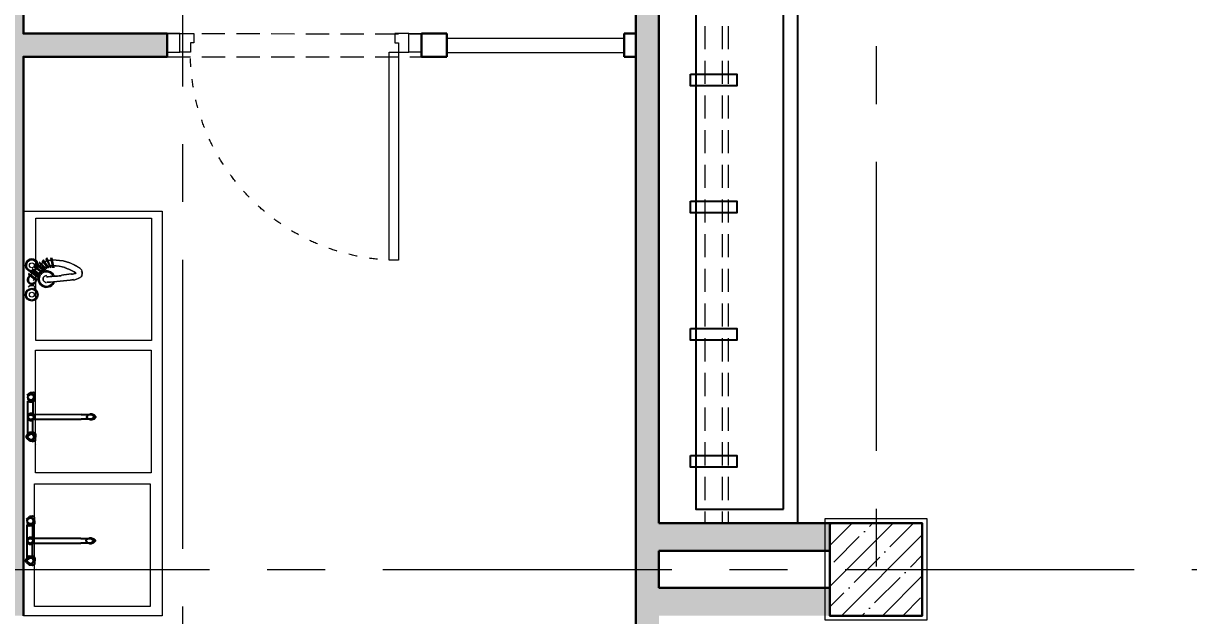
# Model space of a CAD drawing. Header units: millimetres. Extents: x -8689834 to 9419935, y 0 to 233063.
# Drawn here: x -203923 to -198881, y 112401 to 114963 of the extents above; entities that cross this region are included whole.
import ezdxf
from ezdxf import colors
from ezdxf.entities.mleader import LeaderData, LeaderLine
from ezdxf.math import Vec2, Vec3

# ---------------------------------------------------------------- set-up
doc = ezdxf.new("R2010")
doc.units = ezdxf.units.MM
doc.header["$MEASUREMENT"] = 0
for name, pattern in [('ACAD_ISO03W100', [30, 12, -18]), ('ADSK_Штриховая_ш2 п1', [3, 2, -1]), ('CENTER', [2, 1.25, -0.25, 0.25, -0.25])]:
    doc.linetypes.add(name, pattern=pattern)
doc.layers.get('0').update_dxf_attribs({"color": 250, "lineweight": 9})
for name, color, linetype, lineweight in [('АР_Двери', 175, 'Continuous', 18), ('АР_Колонны', 250, 'Continuous', 30), ('АР_Колонны Штрих', 250, 'Continuous', 5), ('АР_Оси', 195, 'Continuous', 9), ('АР_Отметки', 250, 'Continuous', 15), ('АР_Перегородки газоблок', 165, 'Continuous', 30), ('АР_Перегородки газоблок_Штрих', 165, 'Continuous', 5), ('АР_тонкая линия', 250, 'Continuous', 0), ('Оборудование пищеблок', 250, 'Continuous', 5), ('ТХ_пищеблок', 30, 'Continuous', 20)]:
    doc.layers.add(name, color=color, linetype=linetype, lineweight=lineweight)
doc.layers.add('ТХ_сантехника', color=253, linetype='Continuous')
doc.styles.add('ISOCPEUR', font='isocpeur.ttf', dxfattribs={"width": 0.7})

# ---------------------------------------------------------------- blocks, each defined once
blk = doc.blocks.new('раковина столовая 2')
for points in [[(970111.9, -22806.1), (970111.9, -17235.9), (969511.9, -17235.9), (969511.9, -22806.1)], [(969571.9, -22746.1), (969571.9, -17314), (969951.9, -17314), (969951.9, -22746.1)], [(969974.7, -20864), (969774.7, -20864), (969774.7, -20914), (969974.7, -20914)], [(969974.7, -21414), (969774.7, -21414), (969774.7, -21464), (969974.7, -21464)], [(969974.7, -21964), (969774.7, -21964), (969774.7, -22014), (969974.7, -22014)], [(969974.7, -22514), (969774.7, -22514), (969774.7, -22564), (969974.7, -22564)]]:
    blk.add_lwpolyline(points, close=True)
blk = doc.blocks.new('*U781')
for points in [[(0, 0), (0, -80), (55, -80), (55, 0), (0, 0)], [(55, -80), (55, 0), (115, 0), (115, -40), (100, -40), (100, -80), (55, -80)], [(1045, -80), (1045, 0), (985, 0), (985, -40), (1000, -40), (1000, -80), (1045, -80)], [(1100, 0), (1100, -80), (1045, -80), (1045, 0), (1100, 0)]]:
    blk.add_lwpolyline(points)
blk.add_lwpolyline([(100, -80), (100, -980), (140, -980), (140, -80)], close=True)
at = {"linetype": 'ACAD_ISO03W100', "ltscale": 3}
blk.add_arc((100, -80), 900, 270, 0, dxfattribs=at)
blk = doc.blocks.new('A$C8adc73d5')
at = {"layer": 'Оборудование пищеблок', "color": 217, "true_color": 0x93278f}
for points in [[(1750, 0), (0, 0), (0, 600), (1750, 600)], [(570.1, 51.5), (40.1, 51.5), (40.1, 551.5), (570.1, 551.5)], [(1148.2, 46.9), (618.2, 46.9), (618.2, 546.9), (1148.2, 546.9)], [(1719.4, 46.3), (1189.4, 46.3), (1189.4, 546.3), (1719.4, 546.3)]]:
    blk.add_lwpolyline(points, close=True, dxfattribs=at)
blk = doc.blocks.new('_DotSmall')
at = {"color": 0, "linetype": 'ByBlock', "const_width": 0.5}
blk.add_lwpolyline([(-0.0625, 0, 1), (0.0625, 0, 1)], format="xyb", close=True, dxfattribs=at)

msp = doc.modelspace()

# ---------------------------------------------------------------- hatches: boundary and pattern name
at = {"layer": 'АР_Колонны Штрих', "ltscale": 100}
h = msp.add_hatch(dxfattribs=at)
h.set_pattern_fill('ANSI35', color=256, scale=500)
h.set_pattern_definition([(45, (-1157486.01, 152672.16), (-88.388348, 88.388348), []), (45, (-1157397.63, 152672.16), (-88.388348, 88.388348), [156.25, -31.25, 0, -31.25])])
h.paths.add_polyline_path([(-200033.915, 112800.682), (-200433.915, 112800.682), (-200433.915, 112400.682), (-200033.915, 112400.682)])
at = {"layer": 'АР_Перегородки газоблок_Штрих', "ltscale": 100}
h = msp.add_hatch(dxfattribs=at)
h.set_pattern_fill('AR-CONC', color=256, scale=30)
h.set_pattern_definition([(50, (0, 0), (215.17805, -18.82564), [22.5, -247.5]), (355, (0, 0), (-41.6254, 225.65764), [18, -198]), (100.45144, (17.93, -1.57), (173.55265, 206.832), [19.12206, -210.34263]), (46.1842, (0, 60), (320.1724, -49.65578), [33.75, -371.25]), (96.63564, (26.68, 55.86), (280.3986, 292.2356), [28.6831, -315.51413]), (351.18416, (0, 60), (280.3986, 292.2356), [27, -297]), (21, (30, 45), (179.07212, -120.78567), [22.5, -247.5]), (326, (30, 45), (72.9946, 217.54501), [18, -198]), (71.45144, (44.92, 34.93), (252.06671, 96.75935), [19.12206, -210.34263]), (37.5, (0, 0), (3.647957, 99.868156), [0, -195.6, 0, -201, 0, -198.75]), (7.5, (0, 0), (78.92086, 118.323514), [0, -114.6, 0, -191.1, 0, -75.75]), (327.5, (-66.9, 0), (160.14673, -6.766462), [0, -75, 0, -234, 0, -310.5]), (317.5, (-96.9, 0), (174.95585, 30.031495), [0, -97.5, 0, -155.4, 0, -220.5])])
h.paths.add_polyline_path([(-201173.791, 118370.892), (-201173.6, 118400.654), (-200433.915, 118400.682), (-200433.915, 118520.682), (-201273.392, 118520.65), (-201273.39, 115964.62), (-201273.322, 115964.62), (-201273.39, 115627.62), (-201273.39, 115600.682), (-201173.788, 115600.682)])
h.paths.add_polyline_path([(-201173.788, 115600.682), (-201273.39, 115600.106), (-201273.39, 115007.167), (-201273.388, 112600.682), (-201173.388, 112600.682), (-201173.388, 112680.682), (-200433.915, 112680.682), (-200433.915, 112800.682), (-200573.786, 112800.682), (-200573.786, 112800.677), (-201173.786, 112800.677)])
h.paths.add_polyline_path([(-200433.915, 112520.652), (-201173.388, 112520.651), (-201173.388, 112600.682), (-201273.388, 112600.682), (-201273.387, 110702.537), (-201173.387, 110702.536), (-201173.388, 112400.651), (-200433.917, 112400.652), (-200433.915, 112400.652)])
h = msp.add_hatch(dxfattribs=at)
h.set_pattern_fill('AR-CONC', color=256, scale=30)
h.set_pattern_definition([(50, (0.09, 1576.72), (215.17805, -18.82564), [22.5, -247.5]), (355, (0.09, 1576.72), (-41.6254, 225.65764), [18, -198]), (100.45144, (18.02, 1575.15), (173.55265, 206.832), [19.12206, -210.34263]), (46.1842, (0.09, 1636.72), (320.1724, -49.65578), [33.75, -371.25]), (96.63564, (26.77, 1632.6), (280.3986, 292.2356), [28.6831, -315.51413]), (351.18416, (0.09, 1636.72), (280.3986, 292.2356), [27, -297]), (21, (30.1, 1621.72), (179.07212, -120.78567), [22.5, -247.5]), (326, (30.1, 1621.72), (72.9946, 217.54501), [18, -198]), (71.45144, (45.02, 1611.66), (252.06671, 96.75935), [19.12206, -210.34263]), (37.5, (0.09, 1576.72), (3.647957, 99.868156), [0, -195.6, 0, -201, 0, -198.75]), (7.5, (0.09, 1576.72), (78.92086, 118.323514), [0, -114.6, 0, -191.1, 0, -75.75]), (327.5, (-66.81, 1576.72), (160.14673, -6.766462), [0, -75, 0, -234, 0, -310.5]), (317.5, (-96.8, 1576.72), (174.95585, 30.031495), [0, -97.5, 0, -155.4, 0, -220.5])])
h.paths.add_polyline_path([(-201293.298, 117094.413), (-201947.836, 117094.334), (-201947.835, 116994.26), (-201293.297, 116994.373)])
h.paths.add_polyline_path([(-203077.839, 117094.297), (-204022.734, 117094.261), (-204022.734, 114793.779), (-205930.847, 114793.779), (-205930.847, 114693.779), (-204022.734, 114693.779), (-204022.734, 112500.393), (-206033.901, 112500.682), (-206033.915, 112400.682), (-203922.641, 112400.379), (-203922.734, 114817.845), (-203300.275, 114817.845), (-203300.275, 114917.845), (-203922.641, 114917.845), (-203922.641, 116994.265), (-203077.835, 116994.297)])

# ---------------------------------------------------------------- linework, layer by layer
at = {"ltscale": 100}
msp.add_lwpolyline([(-200453.915, 112820.682), (-200013.915, 112820.682), (-200013.915, 112380.682), (-200453.915, 112380.682)], close=True, dxfattribs=at)
at = {"layer": 'АР_Колонны', "ltscale": 100}
msp.add_lwpolyline([(-200433.915, 112800.682), (-200033.915, 112800.682), (-200033.915, 112400.682), (-200433.915, 112400.682)], close=True, dxfattribs=at)
at = {"layer": 'АР_Оси', "linetype": 'CENTER', "ltscale": 1000}
for p, q in [((-203233.822, 135939.875), (-203233.822, 80207.526)), ((-200233.915, 134363.151), (-200233.915, 78630.803)), ((-224367.609, 112600.682), (-141189.207, 112600.682))]:
    msp.add_line(p, q, dxfattribs=at)
at = {"layer": 'АР_Перегородки газоблок', "color": 253, "lineweight": 13, "ltscale": 100}
for p, q in [((-202091.903, 114897.829, 0), (-201321.903, 114897.829, 0)), ((-201324.194, 114835.31, 0), (-202091.903, 114835.31, 0))]:
    msp.add_line(p, q, dxfattribs=at)
at = {"layer": 'АР_Перегородки газоблок', "ltscale": 100}
for points in [[(-201173.596, 112800.682), (-201173.6, 118400.654)], [(-201273.386, 109734.706), (-201273.39, 115007.167)], [(-201173.386, 112800.682), (-200433.915, 112800.682)], [(-201173.388, 112680.682), (-201173.388, 112520.651)], [(-200433.915, 112680.682), (-201173.386, 112680.682)], [(-201173.388, 112520.651), (-200433.917, 112520.652)]]:
    msp.add_lwpolyline(points, dxfattribs=at)
at = {"layer": 'АР_Перегородки газоблок', "ltscale": 100, "elevation": 0}
for points in [[(-203922.734, 116994.265), (-203922.734, 114917.845), (-203300.275, 114917.845), (-203300.275, 114817.845)], [(-202090.801, 114917.845), (-202200.275, 114917.845), (-202200.275, 114817.845)], [(-202090.801, 114917.845), (-202090.801, 114817.845)], [(-201324.194, 114917.845), (-201324.194, 114817.845)], [(-201324.194, 114917.845), (-201273.39, 114917.845)], [(-203922.734, 112400.379), (-203922.734, 114817.845), (-203300.275, 114817.845)], [(-202200.275, 114817.845), (-202090.801, 114817.845)], [(-201324.194, 114817.845), (-201273.39, 114817.845)]]:
    msp.add_lwpolyline(points, dxfattribs=at)
at = {"layer": 'АР_тонкая линия', "linetype": 'ADSK_Штриховая_ш2 п1', "ltscale": 50}
for p, q in [((-203300.361, 114917.845, 0), (-202170.328, 114917.601, 0)), ((-203300.275, 114817.845, 0), (-202170.275, 114817.365, 0))]:
    msp.add_line(p, q, dxfattribs=at)
for points in [[(-200974.386, 118400.662), (-200974.223, 112800.682)], [(-200899.386, 118400.662), (-200899.223, 112800.681)], [(-200874.386, 118400.662), (-200874.223, 112800.681)]]:
    msp.add_lwpolyline(points, dxfattribs=at)
at = {"layer": 'ТХ_пищеблок', "color": 132, "linetype": 'ByBlock', "lineweight": -2, "ltscale": 100}
for p, q in [((-203906.86, 113353.916), (-203893.839, 113364.892)), ((-203906.86, 113353.916), (-203893.839, 113364.892)), ((-203904.867, 113349.912), (-203880.838, 113365.867)), ((-203904.867, 113349.912), (-203880.838, 113365.867)), ((-203903.888, 113338.91), (-203894.906, 113328.893)), ((-203903.888, 113338.91), (-203894.906, 113328.893)), ((-203883.908, 113327.873), (-203903.882, 113341.91)), ((-203903.882, 113341.91), (-203901.902, 113330.906)), ((-203883.908, 113327.873), (-203903.882, 113341.91)), ((-203903.882, 113341.91), (-203901.902, 113330.906)), ((-203894.847, 113360.893), (-203903.865, 113350.91)), ((-203894.847, 113360.893), (-203903.865, 113350.91)), ((-203894.847, 113360.893), (-203884.847, 113360.875)), ((-203894.847, 113360.893), (-203884.847, 113360.875)), ((-203880.838, 113365.867), (-203893.839, 113364.892)), ((-203884.906, 113328.875), (-203874.888, 113338.856)), ((-203884.906, 113328.875), (-203874.888, 113338.856)), ((-203874.865, 113350.856), (-203884.847, 113360.875)), ((-203874.865, 113350.856), (-203884.847, 113360.875)), ((-203871.843, 113362.851), (-203880.838, 113365.867)), ((-203871.843, 113362.851), (-203880.838, 113365.867)), ((-203874.888, 113338.856), (-203874.865, 113350.856)), ((-203874.888, 113338.856), (-203874.865, 113350.856)), ((-203870.899, 113332.849), (-203871.843, 113362.851)), ((-203870.899, 113332.849), (-203871.843, 113362.851)), ((-203903.906, 113328.91), (-203894.914, 113324.893)), ((-203903.906, 113328.91), (-203894.914, 113324.893)), ((-203903.785, 113190.769), (-203903.906, 113328.91)), ((-203901.902, 113330.906), (-203892.912, 113325.89)), ((-203901.902, 113330.906), (-203892.912, 113325.89)), ((-203894.914, 113324.893), (-203883.912, 113325.873)), ((-203894.914, 113324.893), (-203883.912, 113325.873)), ((-203894.906, 113328.893), (-203884.906, 113328.875)), ((-203894.906, 113328.893), (-203884.906, 113328.875)), ((-203892.912, 113325.89), (-203883.908, 113327.873)), ((-203892.912, 113325.89), (-203883.908, 113327.873)), ((-203880.914, 113324.867), (-203883.912, 113325.873)), ((-203880.914, 113324.867), (-203883.912, 113325.873)), ((-203883.908, 113327.873), (-203880.914, 113324.867)), ((-203883.908, 113327.873), (-203880.914, 113324.867)), ((-203881.237, 113324.976), (-203881.188, 113269.859)), ((-203880.914, 113324.867), (-203870.899, 113332.849)), ((-203880.914, 113324.867), (-203870.899, 113332.849)), ((-203903.025, 113264.908), (-203903.043, 113254.908)), ((-203903.025, 113264.908), (-203903.043, 113254.908)), ((-203903.043, 113254.908), (-203896.056, 113247.895)), ((-203903.043, 113254.908), (-203896.056, 113247.895)), ((-203903.04, 113256.908), (-203893.053, 113249.89)), ((-203903.04, 113256.908), (-203893.053, 113249.89)), ((-203893.016, 113269.89), (-203903.029, 113262.908)), ((-203893.016, 113269.89), (-203903.029, 113262.908)), ((-203896.012, 113271.895), (-203903.025, 113264.908)), ((-203896.012, 113271.895), (-203903.025, 113264.908)), ((-203902.023, 113265.907), (-203902.045, 113253.907)), ((-203902.023, 113265.907), (-203902.045, 113253.907)), ((-203902.045, 113253.907), (-203895.062, 113244.894)), ((-203902.045, 113253.907), (-203895.062, 113244.894)), ((-203895.006, 113274.894), (-203902.023, 113265.907)), ((-203895.006, 113274.894), (-203902.023, 113265.907)), ((-203896.056, 113247.895), (-203885.057, 113247.875)), ((-203896.056, 113247.895), (-203885.057, 113247.875)), ((-203885.012, 113271.875), (-203896.012, 113271.895)), ((-203885.012, 113271.875), (-203896.012, 113271.895)), ((-203895.062, 113244.894), (-203885.062, 113244.875)), ((-203895.062, 113244.894), (-203885.062, 113244.875)), ((-203885.006, 113274.875), (-203895.006, 113274.894)), ((-203885.006, 113274.875), (-203895.006, 113274.894)), ((-203893.07, 113269.944), (-203887.238, 113269.95)), ((-203893.053, 113249.89), (-203887.22, 113249.895)), ((-203887.238, 113269.95), (-203878.045, 113262.93)), ((-203887.22, 113249.895), (-203878.04, 113256.93)), ((-203885.062, 113244.875), (-203878.045, 113253.862)), ((-203885.062, 113244.875), (-203878.045, 113253.862)), ((-203885.057, 113247.875), (-203878.044, 113254.862)), ((-203885.057, 113247.875), (-203878.044, 113254.862)), ((-203878.025, 113264.862), (-203885.012, 113271.875)), ((-203878.025, 113264.862), (-203885.012, 113271.875)), ((-203878.023, 113265.862), (-203885.006, 113274.875)), ((-203878.023, 113265.862), (-203885.006, 113274.875)), ((-203881.171, 113249.859), (-203672.132, 113250.043)), ((-203881.122, 113194.743), (-203881.171, 113249.859)), ((-203672.15, 113270.043), (-203881.12, 113269.859)), ((-203878.045, 113253.862), (-203878.023, 113265.862)), ((-203878.045, 113253.862), (-203878.023, 113265.862)), ((-203672.15, 113270.043), (-203628.15, 113270.082)), ((-203628.132, 113250.082), (-203672.132, 113250.043)), ((-203648.143, 113262.064), (-203642.149, 113269.069)), ((-203648.139, 113258.064), (-203648.143, 113262.064)), ((-203642.133, 113251.069), (-203648.139, 113258.064)), ((-203642.149, 113269.069), (-203632.153, 113273.078)), ((-203632.13, 113247.078), (-203642.133, 113251.069)), ((-203632.153, 113273.078), (-203626.153, 113273.084)), ((-203626.13, 113247.084), (-203632.13, 113247.078)), ((-203628.15, 113270.082), (-203616.144, 113263.092)), ((-203616.139, 113257.092), (-203628.132, 113250.082)), ((-203626.153, 113273.084), (-203616.149, 113269.092)), ((-203616.133, 113251.092), (-203626.13, 113247.084)), ((-203616.149, 113269.092), (-203610.143, 113262.098)), ((-203616.144, 113263.092), (-203616.139, 113257.092)), ((-203610.139, 113258.098), (-203616.133, 113251.092)), ((-203610.143, 113262.098), (-203610.139, 113258.098)), ((-203903.785, 113190.769), (-203907.745, 113179.754)), ((-203903.785, 113190.769), (-203907.745, 113179.754)), ((-203903.785, 113190.769), (-203894.799, 113194.801)), ((-203903.785, 113190.769), (-203894.799, 113194.801)), ((-203903.749, 113180.769), (-203894.785, 113190.801)), ((-203903.749, 113180.769), (-203894.785, 113190.801)), ((-203883.788, 113191.841), (-203903.738, 113177.769)), ((-203883.788, 113191.841), (-203903.738, 113177.769)), ((-203903.738, 113177.769), (-203901.777, 113188.776)), ((-203903.738, 113177.769), (-203901.777, 113188.776)), ((-203901.777, 113188.776), (-203892.796, 113193.808)), ((-203901.777, 113188.776), (-203892.796, 113193.808)), ((-203894.799, 113194.801), (-203883.796, 113193.841)), ((-203894.799, 113194.801), (-203883.796, 113193.841)), ((-203894.785, 113190.801), (-203884.785, 113190.837)), ((-203894.785, 113190.801), (-203884.785, 113190.837)), ((-203892.796, 113193.808), (-203883.788, 113191.841)), ((-203892.796, 113193.808), (-203883.788, 113191.841)), ((-203884.785, 113190.837), (-203874.749, 113180.873)), ((-203884.785, 113190.837), (-203874.749, 113180.873)), ((-203880.799, 113194.852), (-203883.796, 113193.841)), ((-203880.799, 113194.852), (-203883.796, 113193.841)), ((-203883.788, 113191.841), (-203880.799, 113194.852)), ((-203883.788, 113191.841), (-203880.799, 113194.852)), ((-203880.799, 113194.852), (-203870.77, 113186.888)), ((-203880.799, 113194.852), (-203870.77, 113186.888)), ((-203870.77, 113186.888), (-203871.662, 113156.884)), ((-203870.77, 113186.888), (-203871.662, 113156.884)), ((-203910.712, 113170.743), (-203907.745, 113179.754)), ((-203910.712, 113170.743), (-203907.745, 113179.754)), ((-203906.694, 113165.758), (-203910.712, 113170.743)), ((-203906.694, 113165.758), (-203910.712, 113170.743)), ((-203906.694, 113165.758), (-203903.702, 113167.769)), ((-203906.694, 113165.758), (-203903.702, 113167.769)), ((-203906.694, 113165.758), (-203893.655, 113154.805)), ((-203906.694, 113165.758), (-203893.655, 113154.805)), ((-203905.734, 113176.761), (-203903.738, 113177.769)), ((-203905.734, 113176.761), (-203903.738, 113177.769)), ((-203905.734, 113176.761), (-203904.709, 113169.765)), ((-203905.734, 113176.761), (-203904.709, 113169.765)), ((-203904.709, 113169.765), (-203880.651, 113153.852)), ((-203903.702, 113167.769), (-203904.709, 113169.765)), ((-203904.709, 113169.765), (-203880.651, 113153.852)), ((-203903.702, 113167.769), (-203904.709, 113169.765)), ((-203903.705, 113168.769), (-203903.749, 113180.769)), ((-203903.705, 113168.769), (-203903.749, 113180.769)), ((-203894.669, 113158.801), (-203903.705, 113168.769)), ((-203894.669, 113158.801), (-203903.705, 113168.769)), ((-203894.669, 113158.801), (-203884.669, 113158.837)), ((-203894.669, 113158.801), (-203884.669, 113158.837)), ((-203880.651, 113153.852), (-203893.655, 113154.805)), ((-203874.705, 113168.873), (-203884.669, 113158.837)), ((-203874.705, 113168.873), (-203884.669, 113158.837)), ((-203871.662, 113156.884), (-203880.651, 113153.852)), ((-203871.662, 113156.884), (-203880.651, 113153.852)), ((-203874.749, 113180.873), (-203874.705, 113168.873)), ((-203874.749, 113180.873), (-203874.705, 113168.873)), ((-203907.426, 112814.435), (-203883.397, 112830.39)), ((-203907.426, 112814.435), (-203883.397, 112830.39)), ((-203883.397, 112830.39), (-203896.398, 112829.415)), ((-203874.402, 112827.374), (-203883.397, 112830.39)), ((-203874.402, 112827.374), (-203883.397, 112830.39)), ((-203909.419, 112818.439), (-203896.398, 112829.415)), ((-203909.419, 112818.439), (-203896.398, 112829.415)), ((-203906.465, 112793.433), (-203897.473, 112789.417)), ((-203906.465, 112793.433), (-203897.473, 112789.417)), ((-203906.344, 112655.292), (-203906.465, 112793.433)), ((-203906.447, 112803.433), (-203897.465, 112793.417)), ((-203906.447, 112803.433), (-203897.465, 112793.417)), ((-203886.467, 112792.396), (-203906.441, 112806.433)), ((-203906.441, 112806.433), (-203904.462, 112795.429)), ((-203886.467, 112792.396), (-203906.441, 112806.433)), ((-203906.441, 112806.433), (-203904.462, 112795.429)), ((-203897.406, 112825.416), (-203906.424, 112815.433)), ((-203897.406, 112825.416), (-203906.424, 112815.433)), ((-203904.462, 112795.429), (-203895.471, 112790.413)), ((-203904.462, 112795.429), (-203895.471, 112790.413)), ((-203897.473, 112789.417), (-203886.471, 112790.396)), ((-203897.473, 112789.417), (-203886.471, 112790.396)), ((-203897.465, 112793.417), (-203887.465, 112793.398)), ((-203897.465, 112793.417), (-203887.465, 112793.398)), ((-203897.406, 112825.416), (-203887.406, 112825.398)), ((-203897.406, 112825.416), (-203887.406, 112825.398)), ((-203895.471, 112790.413), (-203886.467, 112792.396)), ((-203895.471, 112790.413), (-203886.467, 112792.396)), ((-203887.465, 112793.398), (-203877.447, 112803.379)), ((-203887.465, 112793.398), (-203877.447, 112803.379)), ((-203877.424, 112815.379), (-203887.406, 112825.398)), ((-203877.424, 112815.379), (-203887.406, 112825.398)), ((-203883.473, 112789.391), (-203886.471, 112790.396)), ((-203883.473, 112789.391), (-203886.471, 112790.396)), ((-203886.467, 112792.396), (-203883.473, 112789.391)), ((-203886.467, 112792.396), (-203883.473, 112789.391)), ((-203883.796, 112789.499), (-203883.747, 112734.382)), ((-203883.473, 112789.391), (-203873.458, 112797.372)), ((-203883.473, 112789.391), (-203873.458, 112797.372)), ((-203877.447, 112803.379), (-203877.424, 112815.379)), ((-203877.447, 112803.379), (-203877.424, 112815.379)), ((-203873.458, 112797.372), (-203874.402, 112827.374)), ((-203873.458, 112797.372), (-203874.402, 112827.374)), ((-203905.584, 112729.431), (-203905.603, 112719.431)), ((-203905.584, 112729.431), (-203905.603, 112719.431)), ((-203895.575, 112734.413), (-203905.588, 112727.431)), ((-203895.575, 112734.413), (-203905.588, 112727.431)), ((-203898.571, 112736.418), (-203905.584, 112729.431)), ((-203898.571, 112736.418), (-203905.584, 112729.431)), ((-203904.582, 112730.43), (-203904.604, 112718.43)), ((-203904.582, 112730.43), (-203904.604, 112718.43)), ((-203897.565, 112739.417), (-203904.582, 112730.43)), ((-203897.565, 112739.417), (-203904.582, 112730.43)), ((-203887.571, 112736.398), (-203898.571, 112736.418)), ((-203887.571, 112736.398), (-203898.571, 112736.418)), ((-203887.565, 112739.398), (-203897.565, 112739.417)), ((-203887.565, 112739.398), (-203897.565, 112739.417)), ((-203895.63, 112734.468), (-203889.797, 112734.473)), ((-203889.797, 112734.473), (-203880.604, 112727.453)), ((-203880.584, 112729.385), (-203887.571, 112736.398)), ((-203880.584, 112729.385), (-203887.571, 112736.398)), ((-203880.582, 112730.385), (-203887.565, 112739.398)), ((-203880.582, 112730.385), (-203887.565, 112739.398)), ((-203674.709, 112734.566), (-203883.679, 112734.382)), ((-203880.604, 112718.385), (-203880.582, 112730.385)), ((-203880.604, 112718.385), (-203880.582, 112730.385)), ((-203674.709, 112734.566), (-203630.709, 112734.605)), ((-203650.702, 112726.587), (-203644.708, 112733.593)), ((-203644.708, 112733.593), (-203634.712, 112737.601)), ((-203634.712, 112737.601), (-203628.712, 112737.607)), ((-203630.709, 112734.605), (-203618.703, 112727.615)), ((-203628.712, 112737.607), (-203618.708, 112733.615)), ((-203618.708, 112733.615), (-203612.702, 112726.621)), ((-203905.603, 112719.431), (-203898.616, 112712.418)), ((-203905.603, 112719.431), (-203898.616, 112712.418)), ((-203905.599, 112721.431), (-203895.612, 112714.413)), ((-203905.599, 112721.431), (-203895.612, 112714.413)), ((-203904.604, 112718.43), (-203897.621, 112709.417)), ((-203904.604, 112718.43), (-203897.621, 112709.417)), ((-203898.616, 112712.418), (-203887.616, 112712.398)), ((-203898.616, 112712.418), (-203887.616, 112712.398)), ((-203897.621, 112709.417), (-203887.621, 112709.398)), ((-203897.621, 112709.417), (-203887.621, 112709.398)), ((-203895.612, 112714.413), (-203889.779, 112714.418)), ((-203889.779, 112714.418), (-203880.599, 112721.453)), ((-203887.621, 112709.398), (-203880.604, 112718.385)), ((-203887.621, 112709.398), (-203880.604, 112718.385)), ((-203887.616, 112712.398), (-203880.603, 112719.385)), ((-203887.616, 112712.398), (-203880.603, 112719.385)), ((-203883.73, 112714.382), (-203674.692, 112714.566)), ((-203883.681, 112659.266), (-203883.73, 112714.382)), ((-203630.692, 112714.605), (-203674.692, 112714.566)), ((-203650.699, 112722.587), (-203650.702, 112726.587)), ((-203644.692, 112715.593), (-203650.699, 112722.587)), ((-203634.689, 112711.601), (-203644.692, 112715.593)), ((-203628.689, 112711.607), (-203634.689, 112711.601)), ((-203618.698, 112721.615), (-203630.692, 112714.605)), ((-203618.692, 112715.615), (-203628.689, 112711.607)), ((-203618.703, 112727.615), (-203618.698, 112721.615)), ((-203612.699, 112722.621), (-203618.692, 112715.615)), ((-203612.702, 112726.621), (-203612.699, 112722.621)), ((-203913.271, 112635.266), (-203910.304, 112644.277)), ((-203913.271, 112635.266), (-203910.304, 112644.277)), ((-203909.253, 112630.281), (-203913.271, 112635.266)), ((-203909.253, 112630.281), (-203913.271, 112635.266)), ((-203906.344, 112655.292), (-203910.304, 112644.277)), ((-203906.344, 112655.292), (-203910.304, 112644.277)), ((-203909.253, 112630.281), (-203906.261, 112632.292)), ((-203909.253, 112630.281), (-203906.261, 112632.292)), ((-203909.253, 112630.281), (-203896.214, 112619.328)), ((-203909.253, 112630.281), (-203896.214, 112619.328)), ((-203908.293, 112641.284), (-203906.297, 112642.292)), ((-203908.293, 112641.284), (-203906.297, 112642.292)), ((-203908.293, 112641.284), (-203907.268, 112634.288)), ((-203908.293, 112641.284), (-203907.268, 112634.288)), ((-203907.268, 112634.288), (-203883.21, 112618.375)), ((-203906.261, 112632.292), (-203907.268, 112634.288)), ((-203907.268, 112634.288), (-203883.21, 112618.375)), ((-203906.261, 112632.292), (-203907.268, 112634.288)), ((-203906.344, 112655.292), (-203897.358, 112659.324)), ((-203906.344, 112655.292), (-203897.358, 112659.324)), ((-203906.308, 112645.292), (-203897.344, 112655.324)), ((-203906.308, 112645.292), (-203897.344, 112655.324)), ((-203906.264, 112633.292), (-203906.308, 112645.292)), ((-203906.264, 112633.292), (-203906.308, 112645.292)), ((-203886.348, 112656.364), (-203906.297, 112642.292)), ((-203886.348, 112656.364), (-203906.297, 112642.292)), ((-203906.297, 112642.292), (-203904.337, 112653.299)), ((-203906.297, 112642.292), (-203904.337, 112653.299)), ((-203897.228, 112623.324), (-203906.264, 112633.292)), ((-203897.228, 112623.324), (-203906.264, 112633.292)), ((-203904.337, 112653.299), (-203895.355, 112658.331)), ((-203904.337, 112653.299), (-203895.355, 112658.331)), ((-203897.358, 112659.324), (-203886.355, 112658.364)), ((-203897.358, 112659.324), (-203886.355, 112658.364)), ((-203897.344, 112655.324), (-203887.344, 112655.36)), ((-203897.344, 112655.324), (-203887.344, 112655.36)), ((-203895.355, 112658.331), (-203886.348, 112656.364)), ((-203895.355, 112658.331), (-203886.348, 112656.364)), ((-203887.344, 112655.36), (-203877.308, 112645.396)), ((-203887.344, 112655.36), (-203877.308, 112645.396)), ((-203877.264, 112633.397), (-203887.228, 112623.36)), ((-203877.264, 112633.397), (-203887.228, 112623.36)), ((-203883.358, 112659.375), (-203886.355, 112658.364)), ((-203883.358, 112659.375), (-203886.355, 112658.364)), ((-203886.348, 112656.364), (-203883.358, 112659.375)), ((-203886.348, 112656.364), (-203883.358, 112659.375)), ((-203883.358, 112659.375), (-203873.33, 112651.411)), ((-203883.358, 112659.375), (-203873.33, 112651.411)), ((-203877.308, 112645.396), (-203877.264, 112633.397)), ((-203877.308, 112645.396), (-203877.264, 112633.397)), ((-203873.33, 112651.411), (-203874.221, 112621.407)), ((-203873.33, 112651.411), (-203874.221, 112621.407)), ((-203897.228, 112623.324), (-203887.228, 112623.36)), ((-203897.228, 112623.324), (-203887.228, 112623.36)), ((-203883.21, 112618.375), (-203896.214, 112619.328)), ((-203874.221, 112621.407), (-203883.21, 112618.375)), ((-203874.221, 112621.407), (-203883.21, 112618.375))]:
    msp.add_line(p, q, dxfattribs=at)
at = {"layer": 'ТХ_пищеблок', "color": 132, "lineweight": 0}
for points in [[(-203858.718, 113914.682, 3.34951428), (-203876.287, 113890.172, -3.34951428)], [(-203863.066, 113918.386, 2.57340025), (-203881.606, 113893.012, -2.57340025)], [(-203798.61, 113938.933, 0.04370781), (-203814.291, 113936.598, -0.04370781)], [(-203878.035, 113892.123, 0.00687827), (-203883.769, 113884.426, -0.00687827)], [(-203876.983, 113894.458, 0.11157132), (-203868.695, 113900.49, -0.11157132)], [(-203869.73, 113902.553, 0.00686651), (-203875.704, 113895.132, -0.00686651)], [(-203866.407, 113903.582, 0.12112211), (-203862.985, 113914.15, -0.12112211)], [(-203857.126, 113909.757, 0.02007072), (-203864.201, 113902.602, -0.02007072)], [(-203846.156, 113918.881, 0.02104874), (-203854.331, 113912.289, -0.02104874)], [(-203834.657, 113929.058, 0.03044554), (-203844.101, 113923.464, -0.03044554)], [(-203790.539, 113872.632, 0.42310274), (-203839.709, 113888.28, -0.42310274)], [(-203817.995, 113935.63, 0.0388219), (-203831.167, 113930.756, -0.0388219)], [(-203742.154, 113906.156, 0.07349664), (-203792.924, 113913.713, -0.07349664)], [(-203697.591, 113883.709, 0.08656164), (-203743.174, 113904.649, -0.08656164)], [(-203670.776, 113872.573, 0.2632025), (-203670.742, 113891.321, -0.2632025)], [(-203892.964, 113870.158, 1.87914847), (-203867.168, 113851.942, -1.87914847)], [(-203894.996, 113869.245, 1.63957321), (-203867.33, 113849.713, -1.63957321)], [(-203858.195, 113862.564, 0.92184374), (-203788.709, 113844.955, -0.92184374)], [(-203853.133, 113875.804, 0.07149662), (-203857.318, 113866.442, -0.07149662)], [(-203849.607, 113873.461, 1.10870739), (-203792.951, 113845.579, -1.10870739)], [(-203843.401, 113886.022, 0.07123573), (-203850.836, 113879.03, -0.07123573)], [(-203840.423, 113882.935, 0.07580068), (-203847.463, 113876.475, -0.07580068)], [(-203822.729, 113871.401, 1.00004927), (-203822.729, 113841.782, -1.00004927)], [(-203794.674, 113871.424, 0.41377937), (-203837.516, 113884.67, -0.41377937)], [(-203822.729, 113866.188, 0.00853105), (-203759.121, 113871.041, -0.00853105)], [(-203820.206, 113842.647, 0.03015253), (-203705.807, 113854.456, -0.03015253)], [(-203757.462, 113873.413, 0.02168797), (-203715.772, 113879.057, -0.02168797)], [(-203714.885, 113877.251, 0.04864184), (-203693.881, 113883.006, -0.04864184)], [(-203708.102, 113851.763, 0.07679291), (-203679.39, 113861.537, -0.07679291)], [(-203678.056, 113862.251, 0.12844582), (-203668.071, 113871.907, -0.12844582)], [(-203870.911, 113821.401, 0.50296208), (-203901.475, 113821.401, -0.50296208)]]:
    msp.add_lwpolyline(points, format="xyb", close=True, dxfattribs=at)
for points in [[(-203841.769, 113939.1), (-203841.769, 113939.1)], [(-203841.769, 113939.1), (-203841.769, 113939.1)], [(-203820.613, 113943.331), (-203820.613, 113943.331)], [(-203820.613, 113943.331), (-203820.613, 113943.331)], [(-203799.457, 113947.562), (-203799.457, 113947.562)], [(-203799.457, 113947.562), (-203799.457, 113947.562)], [(-203884.081, 113901.019), (-203884.081, 113901.019)], [(-203884.081, 113901.019), (-203884.081, 113901.019)], [(-203875.619, 113909.481), (-203875.619, 113909.481)], [(-203875.619, 113909.481), (-203875.619, 113909.481)], [(-203867.156, 113922.175), (-203867.156, 113922.175)], [(-203867.156, 113922.175), (-203867.156, 113922.175)], [(-203854.463, 113930.637), (-203854.463, 113930.637)], [(-203854.463, 113930.637), (-203854.463, 113930.637)], [(-203833.307, 113892.556), (-203833.307, 113892.556)], [(-203833.307, 113892.556), (-203833.307, 113892.556)], [(-203824.844, 113901.019), (-203824.844, 113901.019)], [(-203824.844, 113901.019), (-203824.844, 113901.019)], [(-203812.151, 113905.25), (-203812.151, 113905.25)], [(-203812.151, 113905.25), (-203812.151, 113905.25)], [(-203803.688, 113905.25), (-203803.688, 113905.25)], [(-203803.688, 113905.25), (-203803.688, 113905.25)], [(-203795.226, 113905.25), (-203795.226, 113905.25)], [(-203795.226, 113905.25), (-203795.226, 113905.25)], [(-203867.156, 113854.476), (-203867.156, 113854.476)], [(-203867.156, 113854.476), (-203867.156, 113854.476)], [(-203858.694, 113862.938), (-203858.694, 113862.938)], [(-203858.694, 113862.938), (-203858.694, 113862.938)], [(-203850.231, 113875.632), (-203850.231, 113875.632)], [(-203850.231, 113875.632), (-203850.231, 113875.632)], [(-203841.769, 113884.094), (-203841.769, 113884.094)], [(-203841.769, 113884.094), (-203841.769, 113884.094)], [(-203864.843, 113140.516), (-203864.843, 113140.516)], [(-203867.402, 112605.039), (-203867.402, 112605.039)]]:
    msp.add_lwpolyline(points, dxfattribs=at)
for points in [[(-203812.151, 113905.25), (-203837.538, 113939.1)], [(-203803.688, 113905.25), (-203820.613, 113947.562), (-203803.688, 113905.25), (-203824.844, 113943.331)], [(-203803.688, 113947.562), (-203795.226, 113905.25)], [(-203790.995, 113905.25), (-203799.457, 113947.562)], [(-203854.463, 113867.169), (-203892.543, 113892.556)], [(-203850.231, 113875.632), (-203884.081, 113901.019)], [(-203884.081, 113896.788), (-203850.231, 113871.401)], [(-203841.769, 113888.325), (-203875.619, 113913.712)], [(-203875.619, 113909.481), (-203841.769, 113884.094)], [(-203867.156, 113917.944), (-203833.307, 113892.556)], [(-203829.075, 113896.788), (-203862.925, 113922.175)], [(-203820.613, 113901.019), (-203854.463, 113930.637)], [(-203854.463, 113926.406), (-203824.844, 113896.788)], [(-203841.769, 113896.788), (-203841.769, 113892.556), (-203846, 113892.556), (-203841.769, 113892.556)], [(-203841.769, 113934.868), (-203816.382, 113905.25)], [(-203820.613, 113909.481), (-203824.844, 113909.481), (-203829.075, 113905.25), (-203833.307, 113901.019), (-203837.538, 113901.019), (-203833.307, 113901.019), (-203829.075, 113905.25), (-203824.844, 113909.481)], [(-203807.92, 113913.712), (-203812.151, 113913.712), (-203816.382, 113909.481), (-203812.151, 113913.712)], [(-203799.457, 113913.712), (-203803.688, 113913.712)], [(-203862.925, 113854.476), (-203901.006, 113879.863)], [(-203901.006, 113875.632), (-203867.156, 113850.245)], [(-203892.543, 113888.325), (-203858.694, 113862.938)], [(-203871.387, 113858.707), (-203879.85, 113850.245), (-203871.387, 113858.707), (-203867.156, 113867.169)], [(-203858.694, 113879.863), (-203862.925, 113871.401)], [(-203850.231, 113888.325), (-203854.463, 113884.094), (-203854.463, 113879.863), (-203854.463, 113884.094)], [(-203875.619, 113820.626), (-203867.156, 113807.933)]]:
    msp.add_lwpolyline(points, close=True, dxfattribs=at)
for points in [[(-203679.685, 113905.328, -0.09840242), (-203669.382, 113893.506, 0.09840242), (-203680.779, 113904.777, 0.15388515), (-203796.654, 113939.067, -0.15388515), (-203679.685, 113905.328)], [(-203898.923, 113861.742, -0.01635872), (-203885.967, 113881.362, 0.01635872), (-203898.638, 113860.392, 1.00010927), (-203873.763, 113844.331, -1.00010927), (-203898.923, 113861.742)]]:
    msp.add_lwpolyline(points, format="xyb", dxfattribs=at)
for centre, radius in [((-203886.192, 113915.831), 10.583), ((-203886.192, 113915.831), 10.583), ((-203886.195, 113788.895), 27.504), ((-203886.195, 113788.895), 27.504), ((-203886.198, 113788.891), 23.27), ((-203886.198, 113788.891), 23.27), ((-203886.192, 113788.896), 10.583), ((-203886.192, 113788.896), 10.583)]:
    msp.add_circle(centre, radius, dxfattribs=at)
at = {"layer": 'ТХ_пищеблок', "color": 132, "linetype": 'ByBlock', "lineweight": -2, "ltscale": 100}
for centre in [(-203890.375, 113345.885), (-203890.375, 113345.885), (-203890.223, 113173.817), (-203890.223, 113173.817), (-203892.934, 112810.408), (-203892.934, 112810.408), (-203892.782, 112638.34), (-203892.782, 112638.34)]:
    msp.add_circle(centre, 13, dxfattribs=at)

# ---------------------------------------------------------------- block references
at = {"layer": 'АР_Двери', "color": 253, "xscale": -1}
msp.add_blockref('*U781', (-202200.275, 114917.845, 0), dxfattribs=at)
msp.add_blockref('*U781', (-202200.275, 114917.845, 0), dxfattribs=at)
at = {"layer": 'Оборудование пищеблок', "color": 217, "true_color": 0x93278f, "rotation": 90}
msp.add_blockref('A$C8adc73d5', (-203322.734, 112400.682), dxfattribs=at)
at = {"layer": 'ТХ_сантехника', "xscale": -1}
msp.add_blockref('раковина столовая 2', (768938.154, 135606.766), dxfattribs=at)

# ---------------------------------------------------------------- leaders
at = {"layer": 'АР_Отметки'}
ml = msp.add_multileader_mtext('Standard', dxfattribs=at)
ml.set_content('-0,180', color=256, style='ISOCPEUR')
ml.set_leader_properties(color=256, linetype='Continuous', lineweight=-1)
ml.set_arrow_properties(name='DOTSMALL')
ml.build(insert=Vec2(0, 0))
ml.multileader.update_dxf_attribs({"has_text_frame": 1, "text_left_attachment_type": 4, "text_right_attachment_type": 4, "dogleg_length": 100, "arrow_head_size": 180})
ctx = ml.context
ctx.base_point, ctx.char_height, ctx.arrow_head_size, ctx.landing_gap_size, ctx.plane_origin = Vec3(-204920.729, 122356.468), 250, 180, 50, Vec3(-207081.941, 121407.719)
ctx.left_attachment, ctx.right_attachment = 4, 4
notes = []
notes.append((ctx, [(0, (0, 0, 0), (0, 0), (1, 0), 1, [])]))
ctx.mtext.insert, ctx.mtext.width, ctx.mtext.line_spacing_style, ctx.mtext.flow_direction = Vec3(-204870.729, 122689.802), 852.69703, 2, 5
ml = msp.add_multileader_mtext('Standard', dxfattribs=at)
ml.set_content('{\\W0.8;-2,730}', color=256, style='ISOCPEUR')
ml.set_leader_properties(color=256, linetype='Continuous', lineweight=-1)
ml.set_arrow_properties(name='DOTSMALL')
ml.build(insert=Vec2(0, 0))
ml.multileader.update_dxf_attribs({"has_text_frame": 1, "text_left_attachment_type": 4, "text_right_attachment_type": 4, "dogleg_length": 100, "arrow_head_size": 180})
ctx = ml.context
ctx.base_point, ctx.char_height, ctx.arrow_head_size, ctx.landing_gap_size, ctx.plane_origin = Vec3(-314791.321, 121809.018, 0), 250, 180, 50, Vec3(-319449.83, 117956.711, 0)
ctx.left_attachment, ctx.right_attachment = 4, 4
notes.append((ctx, [(0, (0, 0, 0), (0, 0), (1, 0), 1, [])]))
ctx.mtext.insert, ctx.mtext.width, ctx.mtext.defined_height, ctx.mtext.line_spacing_style, ctx.mtext.flow_direction = Vec3(-314741.321, 122142.352, 0), 769.98896, 343.888, 2, 5
ml = msp.add_multileader_mtext('Standard', dxfattribs=at)
ml.set_content('{\\W0.8;-2,430}', color=256, style='ISOCPEUR')
ml.set_leader_properties(color=256, linetype='Continuous', lineweight=-1)
ml.set_arrow_properties(name='DOTSMALL')
ml.build(insert=Vec2(0, 0))
ml.multileader.update_dxf_attribs({"has_text_frame": 1, "text_left_attachment_type": 4, "text_right_attachment_type": 4, "dogleg_length": 100, "arrow_head_size": 180})
ctx = ml.context
ctx.base_point, ctx.char_height, ctx.arrow_head_size, ctx.landing_gap_size, ctx.plane_origin = Vec3(-301002.247, 120038.585), 250, 180, 50, Vec3(-299949.553, 118383.411)
ctx.left_attachment, ctx.right_attachment = 4, 4
notes.append((ctx, [(0, (0, 0, 0), (0, 0), (1, 0), 1, [])]))
ctx.mtext.insert, ctx.mtext.width, ctx.mtext.line_spacing_style, ctx.mtext.flow_direction = Vec3(-300952.247, 120371.918), 852.69703, 2, 5
ml = msp.add_multileader_mtext('Standard', dxfattribs=at)
ml.set_content('{\\W0.8;-2,430}', color=256, style='ISOCPEUR')
ml.set_leader_properties(color=256, linetype='Continuous', lineweight=-1)
ml.set_arrow_properties(name='DOTSMALL')
ml.build(insert=Vec2(0, 0))
ml.multileader.update_dxf_attribs({"has_text_frame": 1, "text_left_attachment_type": 4, "text_right_attachment_type": 4, "dogleg_length": 100, "arrow_head_size": 180})
ctx = ml.context
ctx.base_point, ctx.char_height, ctx.arrow_head_size, ctx.landing_gap_size, ctx.plane_origin = Vec3(-336711.886, 117132.656), 250, 180, 50, Vec3(-335659.193, 115477.482)
ctx.left_attachment, ctx.right_attachment = 4, 4
notes.append((ctx, [(0, (0, 0, 0), (0, 0), (1, 0), 1, [])]))
ctx.mtext.insert, ctx.mtext.width, ctx.mtext.line_spacing_style, ctx.mtext.flow_direction = Vec3(-336661.886, 117465.989), 852.69703, 2, 5
for ctx, leaders in notes:
    for number, flags, end, landing, length, lines in leaders:
        leader = LeaderData()
        leader.index, (leader.has_last_leader_line, leader.has_dogleg_vector, leader.attachment_direction) = number, flags
        leader.last_leader_point, leader.dogleg_vector, leader.dogleg_length = Vec3(end), Vec3(landing), length
        for number, points, colour, breaks in lines:
            line = LeaderLine()
            line.index, line.vertices, line.color, line.breaks = number, Vec3.list(points), colors.encode_raw_color(colour), breaks
            leader.lines.append(line)
        ctx.leaders.append(leader)

doc.saveas('drawing.dxf')
